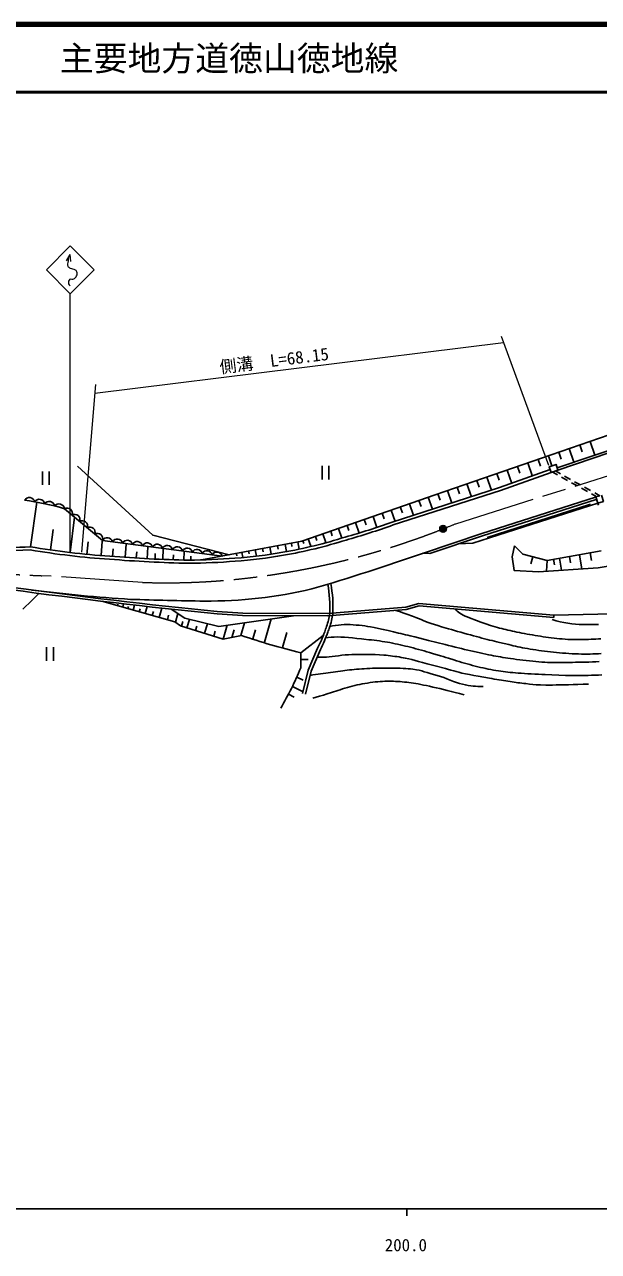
# Model space of a CAD drawing. Units: millimetres, scale not verified. Extents: x 40000 to 680000, y 20000 to 380000.
# Drawn here: x 211518 to 296295, y 198715 to 380000 of the extents above; entities that cross this region are included whole.
import ezdxf
from ezdxf.enums import TextEntityAlignment as Align

# ---------------------------------------------------------------- set-up
doc = ezdxf.new("R2010")
doc.units = ezdxf.units.MM
doc.header["$LTSCALE"] = 1000
doc.linetypes.add('CHAIN', pattern=[18.5, 12, -1.5, 3.5, -1.5])
for name, color, linetype, lineweight in [('M-BGD', 7, 'Continuous', 25), ('M-BMK', 2, 'CHAIN', 13), ('M-BMK-SRVR', 3, 'Continuous', 25), ('M-STR-HTXT', 7, 'Continuous', 13), ('M-STR-STRC', 7, 'Continuous', 25), ('M-TTL', 2, 'Continuous', 140), ('M-TTL-BAND', 7, 'Continuous', 25), ('M-TTL-LINE', 7, 'Continuous', 50)]:
    doc.layers.add(name, color=color, linetype=linetype, lineweight=lineweight)
doc.layers.add('M-TTL-TXT', color=7, linetype='Continuous')
doc.styles.add('ＭＳ ゴシック', font='')
doc.styles.get('ＭＳ ゴシック').set_extended_font_data('MS Gothic')

msp = doc.modelspace()

# ---------------------------------------------------------------- hatches: boundary and pattern name
at = {"layer": 'M-BMK-SRVR'}
msp.add_hatch(color=256, dxfattribs=at).paths.add_polyline_path([(273840, 305483, 1), (272840, 305483, 1)])

# ---------------------------------------------------------------- linework, layer by layer
at = {"layer": 'M-BGD'}
for p, q in [((272167, 310511), (297874, 319375)), ((290205, 314507), (300443, 317964)), ((290317, 314175), (300542, 317628)), ((291983, 317343), (292682, 315323)), ((293530, 317877), (293882, 316858)), ((295076, 318410), (295779, 316377)), ((287375, 315755), (287725, 314745)), ((288906, 316282), (289417, 314805)), ((290445, 316813), (290796, 315798)), ((214154, 313966), (214154, 311966)), ((215154, 313966), (215154, 311966)), ((255487, 314795), (255487, 312795)), ((256487, 314795), (256487, 312795)), ((281302, 313661), (281647, 312663)), ((281663, 311577), (289148, 314257)), ((281808, 311151), (289299, 313833)), ((282798, 314176), (283484, 312194)), ((284321, 314702), (284669, 313696)), ((285844, 315227), (286535, 313232)), ((289479, 313893), (290225, 313477)), ((289927, 314044), (290678, 313624)), ((276870, 312133), (277527, 310233)), ((278338, 312639), (278677, 311660)), ((279806, 313145), (280483, 311190)), ((290836, 313135), (291708, 312647)), ((291289, 313282), (292162, 312794)), ((292319, 312305), (293192, 311817)), ((292773, 312453), (293646, 311965)), ((252481, 303657), (272167, 310511)), ((265809, 306485), (281663, 311577)), ((265954, 306059), (281808, 311151)), ((271162, 310161), (271781, 308372)), ((272574, 310652), (272896, 309724)), ((273988, 311139), (274627, 309294)), ((275429, 311636), (275759, 310683)), ((279051, 304783), (295848, 310172)), ((293803, 311476), (294676, 310988)), ((294257, 311623), (295130, 311135)), ((295287, 310646), (296032, 310229)), ((295741, 310793), (296492, 310373)), ((295848, 310172), (295920, 310194)), ((212374, 302834), (213341, 309429)), ((212665, 309543), (212665, 309545)), ((223040, 303779), (217414, 308458)), ((265667, 308248), (266245, 306579)), ((267028, 308722), (267327, 307859)), ((268389, 309196), (268987, 307467)), ((269775, 309678), (270085, 308783)), ((279836, 304227), (295102, 309113)), ((296203, 309290), (296295, 308997)), ((218893, 307228), (218274, 301977)), ((260399, 306414), (260934, 304869)), ((261698, 306866), (261974, 306068)), ((262996, 307318), (263554, 305707)), ((264332, 307783), (264620, 306952)), ((215329, 302394), (215761, 305372)), ((255568, 304731), (256011, 303451)), ((256738, 305139), (256974, 304458)), ((257908, 305546), (258402, 304119)), ((259154, 305980), (259413, 305231)), ((270427, 301904), (279051, 304783)), ((220902, 303590), (220723, 301717)), ((222997, 303677), (222835, 301536)), ((240726, 301459), (223040, 303779)), ((226392, 301294), (226522, 303245)), ((229654, 301076), (229723, 302834)), ((237673, 300888), (252481, 303657)), ((247743, 302771), (247926, 301781)), ((248876, 302983), (248971, 302465)), ((250008, 303194), (250201, 302146)), ((251026, 302854), (250931, 303367)), ((252082, 302484), (251883, 303545)), ((252773, 303301), (252631, 303709)), ((253426, 303986), (253794, 302921)), ((254497, 304358), (254700, 303770)), ((285101, 301734), (283885, 302982)), ((224598, 302514), (224512, 301414)), ((228023, 301185), (228085, 302111)), ((230793, 301031), (230826, 301860)), ((231932, 300987), (231993, 302543)), ((233493, 300925), (233521, 301634)), ((235054, 300864), (235104, 302143)), ((236089, 300868), (236086, 301443)), ((242874, 301501), (242809, 301848)), ((243610, 301998), (243741, 301287)), ((244605, 302184), (244679, 301778)), ((245599, 302370), (245765, 301467)), ((246671, 302571), (246759, 302092)), ((270328, 301869), (271378, 301853)), ((288704, 300814), (285101, 301734)), ((286327, 300327), (286589, 301354)), ((296705, 302233), (288704, 300814)), ((289678, 300987), (289810, 300183)), ((290558, 301143), (290853, 299359)), ((292015, 301401), (292171, 300454)), ((293471, 301660), (293819, 299551)), ((295067, 301943), (295251, 300830)), ((288704, 300814), (288622, 299215)), ((289059, 299243), (289059, 299243)), ((222914, 294795), (233738, 291740)), ((225321, 294342), (225262, 294133)), ((226013, 293921), (226152, 294414)), ((226788, 293702), (226875, 294012)), ((227562, 293483), (227773, 294231)), ((229354, 292978), (229648, 294019)), ((231421, 292394), (231810, 293775)), ((256304, 292966), (267846, 293913)), ((267846, 293913), (269777, 294451)), ((267908, 293567), (269810, 294097)), ((269777, 294451), (289710, 292746)), ((269810, 294097), (289680, 292397)), ((228458, 293230), (228585, 293678)), ((230387, 292686), (230558, 293292)), ((232613, 292058), (232798, 292713)), ((233806, 291721), (234156, 292961)), ((235484, 290855), (235867, 292079)), ((239953, 292906), (243731, 292681)), ((239982, 293254), (243743, 293031)), ((243731, 292681), (256317, 292616)), ((243743, 293031), (256304, 292966)), ((246961, 288733), (247969, 292177)), ((253836, 292628), (253837, 292631)), ((256317, 292616), (267908, 293567)), ((289680, 292397), (289710, 292746)), ((289710, 292746), (298350, 292934)), ((233738, 291740), (234549, 291147)), ((234549, 291147), (240866, 289182)), ((234897, 291810), (234679, 291107)), ((236783, 290452), (236989, 291110)), ((238083, 290048), (238526, 291464)), ((239464, 289618), (239700, 290374)), ((240866, 289182), (241425, 291247)), ((242114, 289436), (242461, 290581)), ((243484, 289750), (244030, 291617)), ((245223, 289241), (245611, 290569)), ((249603, 287960), (250253, 290182)), ((240866, 289182), (243548, 289728)), ((252313, 287170), (255652, 289724)), ((214786, 287990), (214786, 285990)), ((215786, 287990), (215786, 285990)), ((252313, 287170), (252313, 284940)), ((254815, 287844), (253419, 284592)), ((255223, 287654), (253848, 284450)), ((253414, 286164), (252313, 286164)), ((252665, 283123), (251716, 283549)), ((253419, 284592), (252600, 281153)), ((253848, 284450), (253038, 281049)), ((251355, 280596), (250500, 281043)), ((252663, 281416), (251079, 282189))]:
    msp.add_line(p, q, dxfattribs=at)
for points in [[(219320, 314743), (230456, 304543), (241751, 301651)], [(283885, 302982), (283557, 301344), (283838, 299332), (287459, 299138), (296247, 299716), (304128, 301066), (309981, 303817), (325291, 314280)], [(296749, 310454), (297031, 309549), (296203, 309290), (295920, 310195), (296492, 310373)], [(271378, 301853), (279160, 304451), (295954, 309838), (296025, 309860)], [(275582, 303256), (277738, 303380), (296203, 309290)], [(213609, 295955), (213284, 295603), (212929, 295237), (212548, 294854), (212142, 294455), (211715, 294038), (211257, 293606)], [(233192, 293620), (235187, 292264), (240240, 291079), (251242, 292642)], [(266355, 293440), (266715, 293321), (267057, 293207), (267383, 293096), (267694, 292988), (267991, 292884), (268276, 292782), (268548, 292684), (268810, 292588), (269063, 292495), (269307, 292404), (269736, 292234), (270092, 292081), (270418, 291936), (270760, 291791), (271163, 291640), (271608, 291488), (272067, 291340), (272565, 291188), (273128, 291021), (273783, 290829), (274159, 290719), (274571, 290600), (275012, 290473), (275474, 290341), (275950, 290205), (276431, 290070), (276910, 289935), (277380, 289805), (277832, 289681), (278259, 289565), (278666, 289457), (279063, 289353), (279451, 289252), (279832, 289155), (280207, 289061), (280576, 288969), (280941, 288879), (281304, 288791), (281664, 288705), (282375, 288535), (283050, 288373), (283379, 288295), (283707, 288219), (284036, 288144), (284372, 288071), (284716, 288000), (285072, 287929), (285444, 287860), (285830, 287791), (286226, 287723), (286632, 287654), (287045, 287587), (287466, 287522), (287892, 287460), (288324, 287400), (288758, 287344), (289195, 287293), (289634, 287247), (290079, 287204), (290534, 287164), (290996, 287128), (291463, 287094), (291933, 287065), (292402, 287039), (292868, 287018), (293328, 287003), (293779, 286992), (294219, 286987), (294648, 286987), (295068, 286992), (295481, 287002), (295889, 287017), (296292, 287036), (296693, 287060)], [(275125, 293643), (275271, 293470), (275435, 293308), (275619, 293153), (275830, 293003), (276072, 292856), (276329, 292720), (276598, 292597), (276902, 292474), (277267, 292336), (278276, 291961), (278934, 291719), (279646, 291465), (280367, 291220), (281053, 291005), (281375, 290912), (281691, 290825), (282002, 290743), (282311, 290665), (282621, 290591), (282933, 290519), (283250, 290448), (283574, 290378), (283908, 290308), (284255, 290236), (284614, 290163), (284983, 290089), (285361, 290015), (285747, 289942), (286138, 289871), (286532, 289801), (286930, 289733), (287329, 289668), (287727, 289607), (288123, 289550), (288520, 289495), (288921, 289441), (289326, 289389), (289733, 289340), (290140, 289294), (290547, 289252), (290952, 289214), (291355, 289181), (291753, 289154), (292147, 289134), (292537, 289120), (292926, 289113), (293313, 289113), (293699, 289117), (294081, 289126), (294460, 289138), (294835, 289153), (295206, 289170), (295571, 289188), (295931, 289206), (296283, 289226), (296626, 289248)], [(289462, 292072), (290050, 291907), (290629, 291765), (291202, 291645), (291773, 291545), (292347, 291464), (292910, 291407), (293459, 291375), (294014, 291360), (294598, 291356), (295938, 291354), (296315, 291355)], [(256602, 291051), (257021, 291143), (257445, 291217), (257874, 291274), (258306, 291315), (258742, 291340), (259183, 291348), (259630, 291336), (260079, 291310), (260528, 291273), (260972, 291231), (261389, 291187), (261781, 291139), (262182, 291080), (262629, 291004), (263156, 290904), (263786, 290773), (264497, 290617), (265252, 290445), (266018, 290267), (266758, 290093), (267110, 290009), (267453, 289927), (267789, 289846), (268124, 289764), (268461, 289680), (269157, 289507), (271199, 288998), (273657, 288378), (274154, 288254), (274643, 288134), (275118, 288018), (276056, 287793), (276526, 287681), (276994, 287570), (277458, 287462), (277917, 287356), (278367, 287253), (278809, 287155), (279239, 287061), (279656, 286973), (280054, 286892), (280430, 286815), (280790, 286744), (281139, 286677), (281483, 286613), (281828, 286552), (282178, 286492), (282540, 286434), (282920, 286377), (283321, 286318), (283748, 286259), (284195, 286199), (284659, 286139), (285133, 286080), (285614, 286023), (286097, 285969), (286577, 285919), (287049, 285875), (287510, 285836), (287953, 285804), (288377, 285779), (288785, 285761), (289181, 285749), (289569, 285742), (289955, 285738), (290341, 285739), (290734, 285741), (291137, 285746), (292449, 285762), (292918, 285768), (293400, 285775), (293890, 285784), (294389, 285795), (294893, 285809), (295400, 285828), (295908, 285851), (296416, 285879)], [(255998, 289377), (256386, 289438), (256806, 289480), (257256, 289505), (257739, 289513), (258253, 289505), (258798, 289478), (259375, 289432), (259984, 289370), (260623, 289300), (261294, 289224), (261644, 289186), (262383, 289106), (262766, 289063), (263156, 289018), (263549, 288971), (263944, 288919), (264338, 288864), (264729, 288805), (265115, 288740), (265496, 288671), (265876, 288598), (266254, 288520), (266633, 288439), (267012, 288354), (267392, 288265), (267774, 288174), (268158, 288079), (268545, 287982), (268936, 287883), (269332, 287779), (269732, 287672), (270135, 287560), (270541, 287445), (270949, 287327), (271357, 287208), (271765, 287088), (272975, 286729), (273373, 286609), (273769, 286487), (274164, 286363), (274950, 286114), (275342, 285990), (275733, 285869), (276124, 285751), (276515, 285637), (276906, 285528), (277297, 285422), (277689, 285318), (278081, 285216), (278474, 285116), (278865, 285020), (279255, 284927), (279643, 284839), (280028, 284756), (280410, 284679), (280789, 284608), (281158, 284543), (281513, 284486), (281860, 284436), (282203, 284390), (282546, 284348), (282896, 284310), (283255, 284274), (283629, 284239), (284022, 284205), (284438, 284171), (284886, 284137), (285362, 284104), (285861, 284074), (286374, 284045), (286897, 284018), (287421, 283992), (287940, 283968), (288447, 283946), (291407, 283821), (291785, 283809), (292167, 283800), (292559, 283795), (292965, 283793), (293391, 283797), (293840, 283804), (294310, 283814), (294795, 283828), (295289, 283845), (295788, 283866), (296284, 283889), (296774, 283916)], [(254736, 286520), (255050, 286506), (255389, 286506), (255750, 286519), (256133, 286541), (256536, 286570), (256964, 286615), (257418, 286676), (257890, 286742), (258375, 286804), (258865, 286851), (259355, 286883), (259851, 286908), (260358, 286924), (260887, 286933), (261444, 286934), (262039, 286931), (262667, 286922), (263314, 286905), (263964, 286875), (264604, 286830), (264922, 286801), (265243, 286768), (265567, 286731), (265891, 286690), (266213, 286646), (266533, 286600), (266847, 286551), (267155, 286500), (267455, 286448), (267744, 286394), (268271, 286282), (268746, 286163), (269210, 286035), (269708, 285894), (270281, 285739), (270976, 285556), (272169, 285239), (273691, 284834), (274004, 284751), (274513, 284610), (274917, 284493), (275278, 284388), (275656, 284287), (276114, 284179), (276662, 284063), (277259, 283947), (277890, 283830), (278539, 283713), (280208, 283416), (280558, 283355), (280910, 283294), (281262, 283234), (281610, 283175), (281953, 283119), (282288, 283065), (282613, 283014), (282927, 282967), (283233, 282920), (283532, 282876), (283826, 282834), (284117, 282794), (284405, 282755), (284693, 282718), (284981, 282683), (285271, 282650), (285565, 282619), (286106, 282560), (286594, 282506), (287110, 282461), (287732, 282428), (288539, 282411), (289016, 282409), (289521, 282410), (290057, 282415), (290626, 282423), (291229, 282434), (291868, 282449), (292546, 282468), (293264, 282490), (294025, 282516), (294830, 282547)], [(253700, 283830), (254096, 283892), (254486, 283952), (254871, 284010), (255252, 284067), (255628, 284123), (256001, 284177), (256370, 284230), (256737, 284281), (257102, 284331), (257465, 284378), (258513, 284514), (258852, 284557), (259189, 284598), (259528, 284637), (259870, 284674), (260219, 284708), (260575, 284740), (260943, 284768), (261321, 284795), (261709, 284820), (262104, 284843), (262506, 284863), (262911, 284881), (263318, 284897), (263726, 284909), (264132, 284918), (264536, 284923), (264935, 284924), (265339, 284922), (265754, 284916), (266176, 284907), (266599, 284895), (267017, 284879), (267427, 284861), (267821, 284839), (268196, 284813), (268546, 284785), (268865, 284753), (269400, 284678), (269828, 284589), (270201, 284487), (270570, 284375), (270986, 284254), (271457, 284122), (271947, 283978), (272447, 283825), (272946, 283667), (273435, 283505), (273917, 283330), (274400, 283141), (274877, 282951), (275342, 282776), (275790, 282632), (276223, 282520), (276645, 282431), (277052, 282361), (277439, 282304), (277802, 282257), (278141, 282221), (278460, 282197), (278757, 282185), (279032, 282185), (279284, 282195)], [(254111, 280479), (254595, 280614), (255111, 280766), (255659, 280931), (256236, 281107), (256841, 281290), (257155, 281387), (257479, 281492), (257812, 281601), (258153, 281713), (258500, 281827), (258852, 281939), (259208, 282048), (259567, 282152), (259927, 282248), (260288, 282335), (260653, 282416), (261027, 282493), (261407, 282567), (261792, 282636), (262178, 282700), (262563, 282759), (262944, 282811), (263320, 282858), (263688, 282897), (264046, 282928), (264392, 282952), (264728, 282968), (265055, 282977), (265378, 282980), (265696, 282977), (266014, 282968), (266333, 282953), (266656, 282934), (266985, 282910), (267321, 282881), (267656, 282850), (267982, 282815), (268304, 282776), (268627, 282732), (268956, 282682), (269297, 282626), (269654, 282563), (270033, 282491), (270439, 282410), (270877, 282320), (271342, 282220), (271824, 282113), (272325, 281998), (272846, 281875), (273388, 281744), (273952, 281605), (274538, 281458), (275148, 281302), (275784, 281137), (276445, 280963)]]:
    msp.add_lwpolyline(points, dxfattribs=at)
msp.add_lwpolyline([(289299, 313833), (290317, 314175), (290036, 315013), (289018, 314671)], close=True, dxfattribs=at)
for centre, radius, start, end in [((212220, 309293), 814, 13.71642, 149.56002), ((207012, 273861), 36127, 73.26627, 82.83422), ((213694, 309045), 814, 11.32444, 147.16804), ((215157, 308736), 814, 8.93245, 144.77605), ((216605, 308365), 814, 6.54046, 142.38406), ((217794, 307771), 786, 341.56427, 118.94185), ((218919, 306835), 786, 341.56427, 118.94185), ((220044, 305899), 786, 341.56427, 118.94185), ((231351, 402070), 101607, 285.71903, 289.82417), ((221169, 304963), 786, 341.56427, 118.94185), ((222295, 304028), 786, 341.56427, 118.94185), ((231351, 402070), 102057, 285.7229, 289.81971), ((199721, 587804), 285251, 271.29093, 272.54243), ((231222, 411858), 110641, 260.19167, 266.31904), ((223737, 303383), 802, 14.66852, 150.38559), ((225211, 303189), 802, 14.66852, 150.38559), ((226685, 302996), 802, 14.66852, 150.38559), ((228159, 302803), 802, 14.66852, 150.38559), ((229633, 302609), 802, 14.66852, 150.38559), ((231107, 302416), 802, 14.66852, 150.38559), ((232581, 302223), 802, 14.66852, 150.38559), ((234055, 302029), 802, 14.66852, 150.38559), ((237331, 372705), 71753, 279.92332, 287.47541), ((237331, 372705), 72203, 279.92313, 287.46993), ((199721, 587804), 285701, 269.12339, 272.53267), ((231222, 411858), 111091, 260.2168, 266.31716), ((240240, 501437), 201090, 265.39257, 268.73022), ((240240, 501437), 200640, 265.39153, 268.72792), ((235529, 301836), 802, 14.66852, 150.38559), ((234248, 412401), 111565, 270.78958, 274.29566), ((237002, 301643), 802, 14.66852, 150.38559), ((238476, 301449), 802, 14.66852, 150.38559), ((239950, 301256), 802, 14.66852, 150.38559), ((237267, 373523), 72571, 274.21826, 279.86176), ((237267, 373523), 73021, 274.2185, 279.86195), ((160134, 616674), 333534, 286.33571, 289.30997), ((234248, 412401), 112015, 270.78543, 274.2955), ((237018, 293839), 19611, 357.50479, 10.19621), ((237018, 293839), 20061, 357.43944, 10.19621), ((340153, 1274000), 986198, 262.38119, 264.1686), ((340153, 1274000), 985848, 262.38063, 264.16817), ((243568, 547750), 253213, 262.97726, 266.29072), ((238652, 360823), 66014, 269.51389, 283.39534), ((246356, 878192), 583439, 268.11715, 269.1884), ((246768, 294429), 9948, 340.27568, 351.65183), ((246768, 294429), 10398, 340.31717, 351.77926), ((234433, 298047), 22793, 333.40705, 340.04803), ((234433, 298047), 23243, 333.43976, 340.37373), ((234433, 298047), 22793, 340.04803, 342.18115), ((234433, 298047), 23243, 340.37373, 342.16281), ((278059, 391695), 107649, 251.30138, 256.16255), ((209078, 302685), 46735, 329.54634, 337.68505)]:
    msp.add_arc(centre, radius, start, end, dxfattribs=at)
at = {"layer": 'M-BMK'}
for p, q in [((275215, 306244), (300007, 314052)), ((228935, 297571), (214057, 298565))]:
    msp.add_line(p, q, dxfattribs=at)
for centre, radius, start, end in [((231237, 411904), 114447, 278.20731, 291.33502), ((231237, 411904), 114447, 291.83565, 292.59816), ((222213, 519447), 221033, 262.63427, 267.88517), ((232389, 401385), 103872, 268.09458, 278.40646)]:
    msp.add_arc(centre, radius, start, end, dxfattribs=at)
at = {"layer": 'M-BMK-SRVR'}
msp.add_lwpolyline([(273840, 305483, 1), (272840, 305483, 1)], format="xyb", close=True, dxfattribs=at)
at = {"layer": 'M-STR-HTXT'}
for p, q in [((281914, 333948), (288909, 314882)), ((221881, 325510), (282260, 333005)), ((221990, 326804), (219908, 302030))]:
    msp.add_line(p, q, dxfattribs=at)
at = {"layer": 'M-STR-STRC', "lineweight": 13}
for p, q in [((214739, 343769), (218274, 347305)), ((218274, 347305), (221810, 343769)), ((218202, 346046), (217658, 345076)), ((218202, 346046), (218297, 344981)), ((218274, 340234), (214739, 343769)), ((221810, 343769), (218274, 340234)), ((218274, 301977), (218274, 340234))]:
    msp.add_line(p, q, dxfattribs=at)
msp.add_open_spline([(218249, 341338), (218119, 341602), (217974, 341798), (218084, 342071), (218133, 342195), (218168, 342273), (218273, 342355), (218435, 342481), (218614, 342326), (218793, 342426), (218948, 342512), (219038, 342580), (219125, 342733), (219242, 342942), (219349, 343092), (219290, 343325), (219245, 343506), (219187, 343625), (219030, 343727), (218778, 343892), (218565, 343828), (218297, 343964), (218139, 344043), (218039, 344111), (217965, 344271), (217834, 344557), (217955, 344763), (217989, 345076), (218030, 345461), (218077, 345605), (218202, 346046)], degree=3, knots=[0, 0, 0, 0, 1, 1, 1, 2, 2, 2, 3, 3, 3, 4, 4, 4, 5, 5, 5, 6, 6, 6, 7, 7, 7, 8, 8, 8, 9, 9, 9, 10, 10, 10, 10], dxfattribs=at)
at = {"layer": 'M-TTL'}
msp.add_line((680000, 380000), (40000, 380000), dxfattribs=at)
at = {"layer": 'M-TTL-BAND'}
for p, q in [((40000, 205000), (579000, 205000)), ((268000, 205000), (268000, 204000))]:
    msp.add_line(p, q, dxfattribs=at)
at = {"layer": 'M-TTL-LINE'}
msp.add_line((40000, 370000), (680000, 370000), dxfattribs=at)

# ---------------------------------------------------------------- texts
at = {"layer": 'M-STR-HTXT', "style": 'ＭＳ ゴシック'}
msp.add_text('側溝\u3000L=68.15', height=1833, rotation=7.076, dxfattribs=at).set_placement((248567, 328923), align=Align.BOTTOM_CENTER)
at = {"layer": 'M-TTL-BAND', "style": 'ＭＳ ゴシック'}
msp.add_text('200.0', height=1833, dxfattribs=at).set_placement((267844, 198195), align=Align.BOTTOM_CENTER)
at = {"layer": 'M-TTL-TXT', "style": 'ＭＳ ゴシック'}
msp.add_text('主要地方道徳山徳地線', height=3666, dxfattribs=at).set_placement((216734, 375000), align=Align.MIDDLE_LEFT)

doc.saveas('drawing.dxf')
